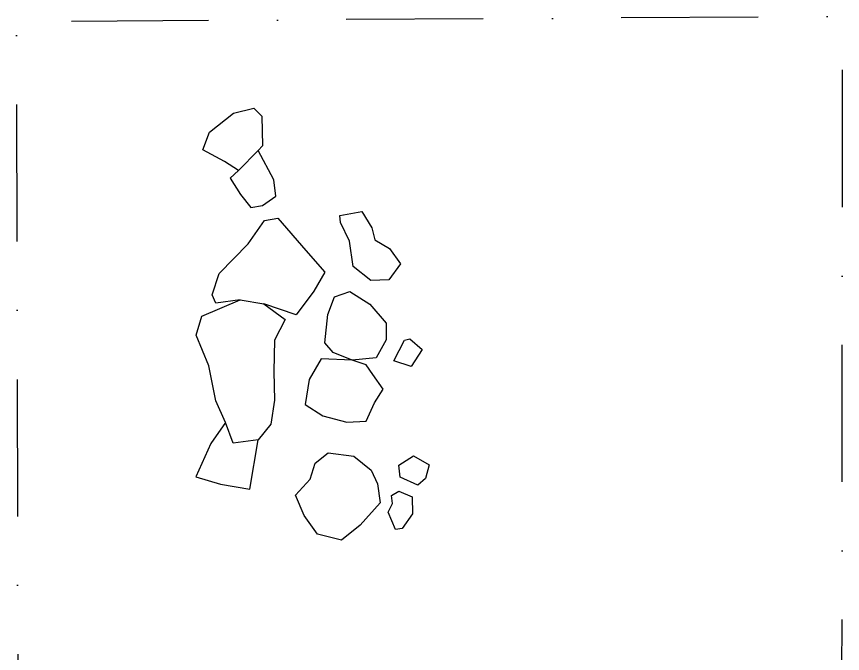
# Model space of a CAD drawing. Header units: metres. Extents: x 200 to 350, y -1656 to -1320.
# Drawn here: x 199.5 to 350.1, y -1436.4 to -1320.3 of the extents above; entities that cross this region are included whole.
import ezdxf

# ---------------------------------------------------------------- set-up
doc = ezdxf.new("R2010")
doc.units = ezdxf.units.M
doc.header["$LTSCALE"] = 25
doc.header["$MEASUREMENT"] = 0
doc.linetypes.add('STRICHPUNKTX2', pattern=[2, 1, -0.5, 0, -0.5])
doc.layers.add('GRABUNGSGRENZE', color=3, linetype='STRICHPUNKTX2')
doc.layers.add('STEINE', color=4, linetype='CONTINUOUS')

msp = doc.modelspace()

# ---------------------------------------------------------------- linework, layer by layer
at = {"layer": 'GRABUNGSGRENZE', "flags": 128}
msp.add_lwpolyline([(349.88, -1655.63), (350.13, -1320.31), (199.54, -1321.26), (200.21, -1655.56)], dxfattribs=at)
at = {"layer": 'STEINE'}
for points in [[(239.99, -1348.39), (237.45, -1346.76), (233.52, -1344.62), (234.7, -1341.36), (239.13, -1337.95), (242.8, -1337.03), (244.28, -1338.46), (244.38, -1343.86), (243.61, -1344.72)], [(243.61, -1344.72), (239.99, -1348.39), (238.52, -1349.77), (240.35, -1352.77), (242.28, -1355.12), (244.42, -1354.76), (246.82, -1353.03), (246.47, -1350.08), (243.61, -1344.72)], [(258.49, -1356.6), (262.51, -1355.84), (264.35, -1358.8), (264.86, -1360.99), (267.56, -1362.57), (269.54, -1365.37), (267.4, -1368.28), (264.14, -1368.43), (260.93, -1365.88), (260.27, -1361.24), (258.64, -1357.88), (258.49, -1356.6)], [(240.29, -1371.94), (235.91, -1372.55), (235.19, -1371.02), (236.47, -1367.14), (241.77, -1361.74), (244.73, -1357.47), (247.18, -1357.06), (252.32, -1362.97), (255.73, -1366.9), (253.74, -1370.36), (250.53, -1374.69), (244.62, -1372.7)], [(257.51, -1371.38), (260.32, -1370.42), (263.93, -1372.76), (266.94, -1376.23), (266.94, -1379.23), (265.1, -1382.55), (260.72, -1382.95), (257.25, -1381.52), (255.73, -1379.79), (256.29, -1374.64), (257.51, -1371.38)], [(243.59, -1397.47), (239.05, -1398.08), (237.63, -1394.31), (235.9, -1390.33), (234.58, -1384.01), (232.29, -1378.4), (233.36, -1374.94), (240.29, -1371.94), (244.62, -1372.7), (248.54, -1375.51), (246.55, -1379.33), (246.45, -1385.04), (246.55, -1390.23), (245.88, -1394.62), (243.59, -1397.47)], [(268.36, -1383.06), (270.3, -1379.29), (271.27, -1379.08), (273.51, -1381.02), (271.47, -1384.08), (268.36, -1383.06)], [(260.72, -1382.95), (255.11, -1382.69), (252.92, -1386.46), (252.15, -1391.05), (255.36, -1393.09), (259.75, -1394.26), (263.31, -1394.06), (264.84, -1390.7), (266.42, -1388.25), (264.49, -1385.55), (263.27, -1383.82), (260.72, -1382.95)], [(237.63, -1394.31), (234.98, -1398.13), (232.22, -1404.24), (236.71, -1405.57), (242.06, -1406.44), (243.59, -1397.47)], [(250.41, -1407.56), (253.07, -1404.66), (253.98, -1401.7), (256.38, -1399.82), (261.07, -1400.43), (264.23, -1402.98), (265.35, -1405.48), (265.85, -1408.94), (262.18, -1413.02), (258.82, -1415.77), (254.39, -1414.65), (251.99, -1411.28), (250.41, -1407.56)], [(269.47, -1404.26), (269.22, -1402.07), (271.92, -1400.39), (274.78, -1402.02), (274.11, -1404.51), (272.74, -1405.74), (269.47, -1404.26)], [(268.66, -1413.84), (267.28, -1410.68), (268.1, -1409.05), (267.89, -1407.62), (269.27, -1406.8), (271.66, -1407.83), (271.71, -1410.98), (269.88, -1413.63), (268.66, -1413.84)]]:
    msp.add_lwpolyline(points, dxfattribs=at)

doc.saveas('drawing.dxf')
